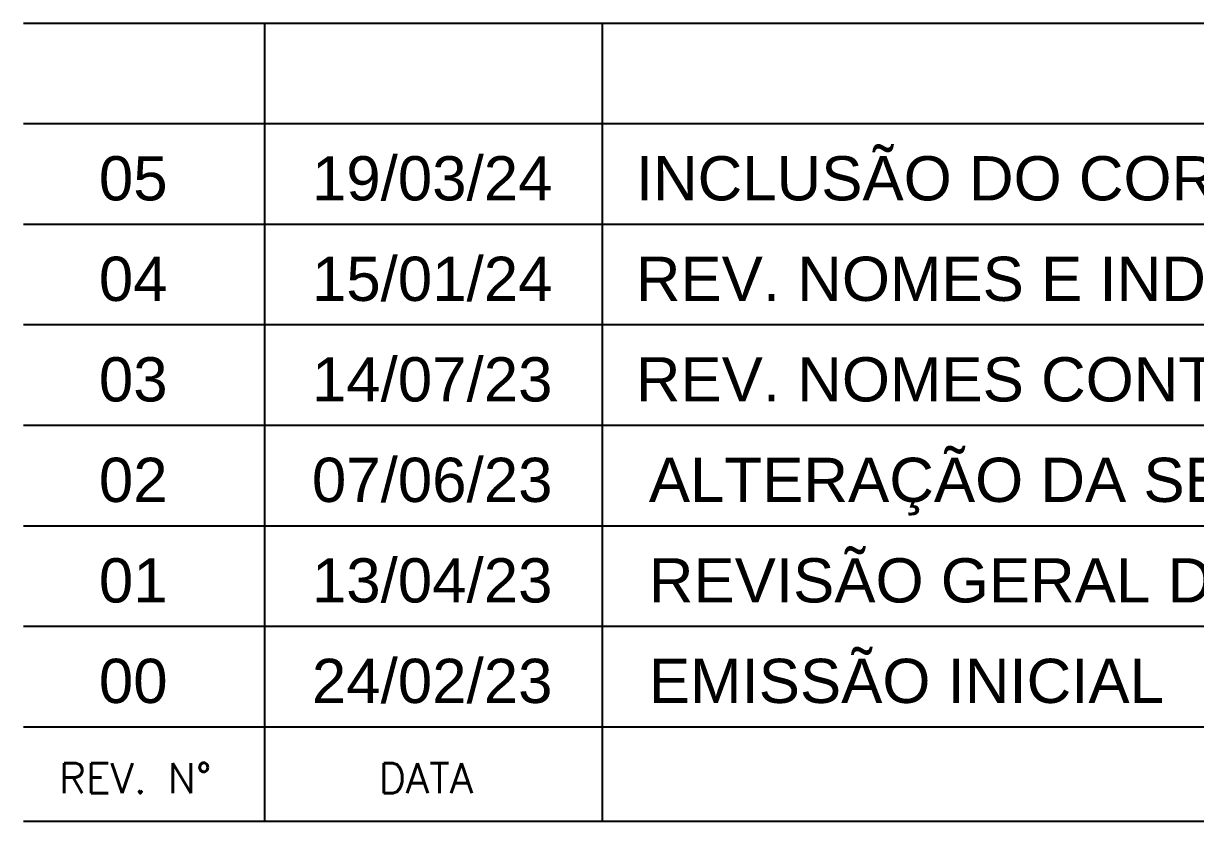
# Model space of a CAD drawing. Extents: x -4172 to 5482, y -2094 to 2406.
# Drawn here: x 4584.7 to 4876.1, y -1358.3 to -1159.8 of the extents above; entities that cross this region are included whole.
import ezdxf

# ---------------------------------------------------------------- set-up
doc = ezdxf.new("R2010")
doc.units = 0
doc.header["$LTSCALE"] = 50
doc.header["$MEASUREMENT"] = 0
doc.layers.add('CARIMBO', color=7, linetype='CONTINUOUS')
doc.layers.add('TERRENO', color=3, linetype='CONTINUOUS', lineweight=30)
doc.styles.add('AR-REF', font='arial.ttf')
doc.styles.add('STYLE3', font='romans.shx')

msp = doc.modelspace()

# ---------------------------------------------------------------- linework, layer by layer
at = {"layer": 'CARIMBO', "color": 1}
for p, q in [((5433.231, -1159.799), (4584.731, -1159.799)), ((4644.683, -1159.799), (4644.683, -1358.299)), ((4728.615, -1159.799), (4728.615, -1358.299)), ((5433.231, -1184.799), (4584.731, -1184.799)), ((5433.231, -1209.799), (4584.731, -1209.799)), ((5433.231, -1234.799), (4584.731, -1234.799)), ((5433.231, -1259.799), (4584.731, -1259.799)), ((5433.231, -1284.799), (4584.731, -1284.799)), ((5433.231, -1309.799), (4584.731, -1309.799))]:
    msp.add_line(p, q, dxfattribs=at)
at = {"layer": 'CARIMBO', "color": 6}
for p, q in [((5434.731, -1334.799), (4584.731, -1334.799)), ((5434.731, -1358.299), (4584.731, -1358.299))]:
    msp.add_line(p, q, dxfattribs=at)

# ---------------------------------------------------------------- texts
at = {"layer": 'CARIMBO', "color": 2, "style": 'STYLE3'}
for s, p in [('REV. N°', (4593.544, -1351.247)), ('DATA', (4673.061, -1351.247))]:
    msp.add_text(s, height=7.5, dxfattribs=at).set_placement(p)
at = {"layer": 'CARIMBO', "color": 3, "style": 'AR-REF'}
for tag, p in [('05', (4603.483, -1203.814)), ('19/03/24', (4656.441, -1203.814)), ('04', (4603.483, -1228.814)), ('15/01/24', (4656.441, -1228.814)), ('03', (4603.483, -1253.814)), ('14/07/23', (4656.441, -1253.814)), ('07/06/23', (4656.441, -1278.814)), ('02', (4603.483, -1278.814)), ('01', (4603.483, -1303.814)), ('13/04/23', (4656.441, -1303.814)), ('00', (4603.483, -1328.814)), ('24/02/23', (4656.441, -1328.814))]:
    msp.add_attdef(tag, p, '', height=11, dxfattribs=at)
at = {"layer": 'TERRENO', "linetype": 'ByBlock', "style": 'AR-REF'}
for s, p in [('INCLUSÃO DO CORTE ESQUEMÁTICO', (4736.966, -1203.81)), ('REV. NOMES E INDICAÇÕES DA RAMPA E AJUSTE NAS CONTENÇÕES', (4736.966, -1228.81)), ('REV. NOMES CONTENÇÕES CONT.1 A CONT.8 / INSERIDOS CORTES CT1 A CT5', (4736.966, -1253.81)), ('ALTERAÇÃO DA SEÇÃO DA VIGA V124 / AJUSTE ESCADA E REPRE. DOS PERFIS', (4740.206, -1278.81)), ('REVISÃO GERAL DAS DIMENSÕES DOS BLOCOS / ADICIONADAS VIGAS V40 E VC5', (4740.206, -1303.81)), ('EMISSÃO INICIAL', (4740.206, -1328.81))]:
    msp.add_text(s, height=11, dxfattribs=at).set_placement(p)

doc.saveas('drawing.dxf')
